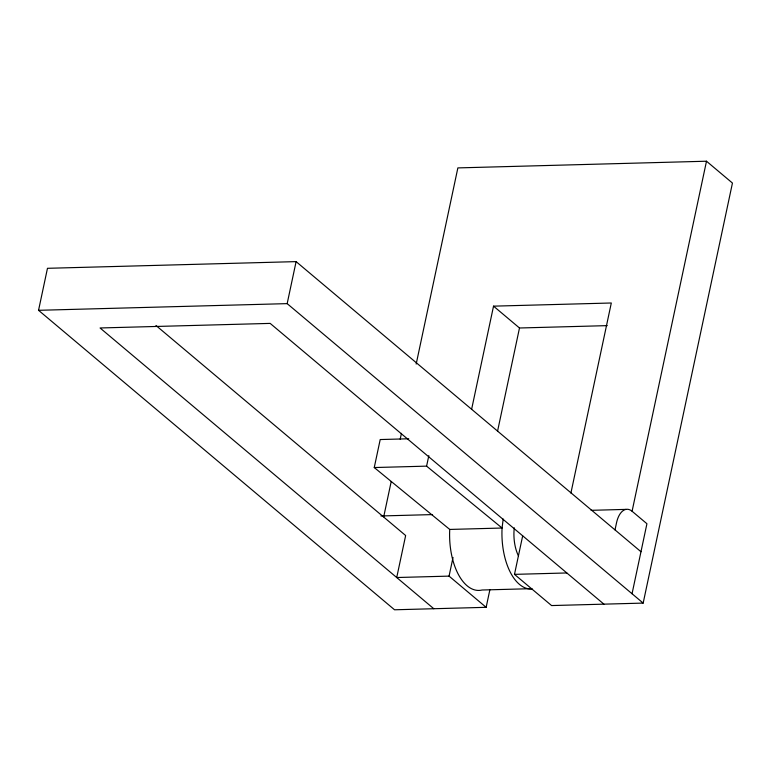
<?xml version="1.0" encoding="UTF-8"?>
<svg xmlns="http://www.w3.org/2000/svg" width="771" height="771" viewBox="0 0 771 771"><rect width="100%" height="100%" fill="white"/><g stroke="black" fill="none" stroke-linecap="round" stroke-linejoin="round"><path stroke-width="1.16" d="M503.184 519.028L502.075 528.029A53.662 27.939 88.5 0 0 531.306 589.015M489.864 589.815L486.144 607.317L394.55 609.784L38.55 310.308L47.474 268.308L296.103 261.62L640.971 551.737M416.176 364.066L457.868 167.905L706.496 161.216L732.45 183.055L643.168 603.095L287.169 303.629L296.103 261.62M532.038 588.659L482.077 590.008A53.662 27.939 88.5 0 1 449.734 529.436L374.253 467.544L380.209 439.547L408.755 438.776M383.717 516.763L391.205 481.528M400.197 439.239L401.44 433.369M449.734 529.436L502.075 528.029L426.594 466.137L428.83 455.642M471.592 409.411L493.536 306.154L611.307 302.993L570.906 493.064M486.144 607.317L449.059 576.12L453.03 557.452M497.546 431.249L519.49 327.993L493.536 306.154M643.168 603.095L551.573 605.563L514.488 574.366L522.671 535.864M615.017 529.899L616.501 522.902A22.995 11.979 88.5 0 1 632.085 511.25L706.496 161.216M632.047 593.737L646.927 523.731L632.085 511.25M38.55 310.308L287.169 303.629M519.49 327.993L607.22 325.632M374.253 467.544L426.594 466.137M380.913 515.972L432.56 514.585M591.097 510.325L625.927 509.39M449.059 576.12L396.718 577.527L405.652 535.527L155.973 325.497M514.488 574.366L566.83 572.959M603.915 604.156L270.168 323.396L100.057 327.974L433.803 608.724M518.459 555.93A30.667 15.969 88.5 0 1 514.276 527.807"/></g></svg>
